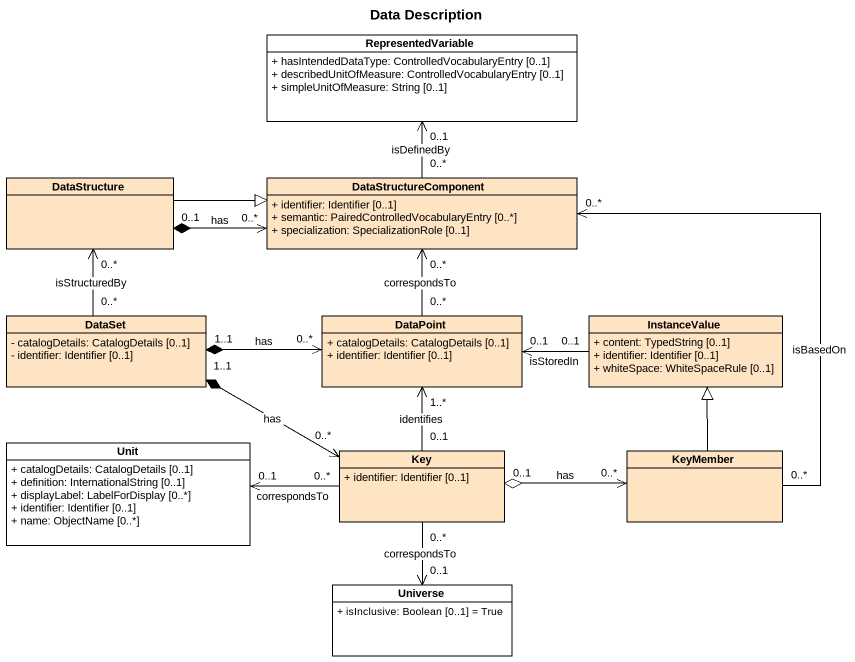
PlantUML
@startuml
title Data Description
hide circle
hide empty members
skinparam classAttributeIconSize 0
class RepresentedVariable {
  + hasIntendedDataType: ControlledVocabularyEntry [0..1]
  + describedUnitOfMeasure: ControlledVocabularyEntry [0..1]
  + simpleUnitOfMeasure: String [0..1]
}
class DataStructure #FFE4C4
class DataStructureComponent #FFE4C4 {
  + identifier: Identifier [0..1]
  + semantic: PairedControlledVocabularyEntry [0..*]
  + specialization: SpecializationRole [0..1]
}
class DataSet #FFE4C4 {
  - catalogDetails: CatalogDetails [0..1]
  - identifier: Identifier [0..1]
}
class DataPoint #FFE4C4 {
  + catalogDetails: CatalogDetails [0..1]
  + identifier: Identifier [0..1]
}
class InstanceValue #FFE4C4 {
  + content: TypedString [0..1]
  + identifier: Identifier [0..1]
  + whiteSpace: WhiteSpaceRule [0..1]
}
class Unit {
  + catalogDetails: CatalogDetails [0..1]
  + definition: InternationalString [0..1]
  + displayLabel: LabelForDisplay [0..*]
  + identifier: Identifier [0..1]
  + name: ObjectName [0..*]
}
class Key #FFE4C4 {
  + identifier: Identifier [0..1]
}
class KeyMember #FFE4C4
class Universe {
  + isInclusive: Boolean [0..1] = True
}
DataStructure -right-|> DataStructureComponent
DataStructureComponent "0..*" -up-> "0..1" RepresentedVariable : isDefinedBy
DataStructureComponent "0..*" <-left-* "0..1" DataStructure : has
DataSet "0..*" -up-> "0..*" DataStructure : isStructuredBy
DataPoint "0..*" -up-> "0..*" DataStructureComponent : correspondsTo
DataPoint "0..*" <-left-* "1..1" DataSet : has
InstanceValue "0..1" -left-> "0..1" DataPoint : isStoredIn
Key "0..*" <-left-* "1..1" DataSet : has
Key "0..1" -up-> "1..*" DataPoint : identifies
Key "0..*" -left-> "0..1" Unit : correspondsTo
Key "0..*" --> "0..1" Universe : correspondsTo
KeyMember "0..*" -up-> "0..*" DataStructureComponent : isBasedOn
KeyMember -up-|> InstanceValue
KeyMember "0..*" <-left-o "0..1" Key : has
@enduml
